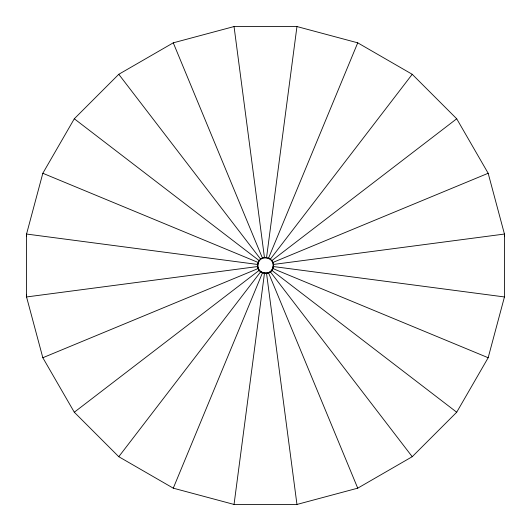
<?xml version="1.0" encoding="UTF-8"?>
<svg xmlns="http://www.w3.org/2000/svg" width="531" height="531" viewBox="0 0 531 531"><rect width="100%" height="100%" fill="white"/><g stroke="black" fill="none" stroke-linecap="round" stroke-linejoin="round"><path stroke-width="0.8" d="M26.55 294.313L26.55 296.955L42.832 357.728L74.294 412.222L118.778 456.706L173.272 488.168L234.045 504.45L296.955 504.45L357.728 488.168L412.222 456.706L456.706 412.222L488.168 357.728L504.45 296.955L504.45 234.045L488.168 173.272L456.706 118.778L412.222 74.294L357.728 42.832L296.955 26.55L234.045 26.55L173.272 42.832L118.778 74.294L74.294 118.778L42.832 173.272L26.55 234.045L26.55 236.687M234.045 504.45L264.471 273.292C254.415 272.35 256.566 256.008 266.529 257.708C276.585 258.65 274.434 274.992 264.471 273.292M266.529 257.708L296.955 26.55M273.233 266.516C272.297 276.498 256.088 274.361 257.767 264.484M173.272 488.168L262.493 272.761M268.507 258.239L357.728 42.832M118.778 456.706L260.714 271.733M270.286 259.267L412.222 74.294M74.294 412.222L259.267 270.286M271.733 260.714L456.706 118.778M42.832 357.728L258.239 268.507M272.761 262.493L488.168 173.272M257.708 266.529L26.55 296.955L26.55 234.045L257.708 264.471M273.292 264.471L504.45 234.045L504.45 236.687M273.292 266.529L504.45 296.955M42.832 173.272L258.239 262.493M272.761 268.507L488.168 357.728M74.294 118.778L259.267 260.714M271.733 270.286L456.706 412.222M118.778 74.294L260.714 259.267M270.286 271.733L412.222 456.706M173.272 42.832L262.493 258.239M268.507 272.761L357.728 488.168M234.045 26.55L264.471 257.708M266.529 273.292L296.955 504.45M257.84 263.741C255.212 273.498 271.275 277.182 273.16 267.259C275.788 257.502 259.725 253.818 257.84 263.741"/></g></svg>
